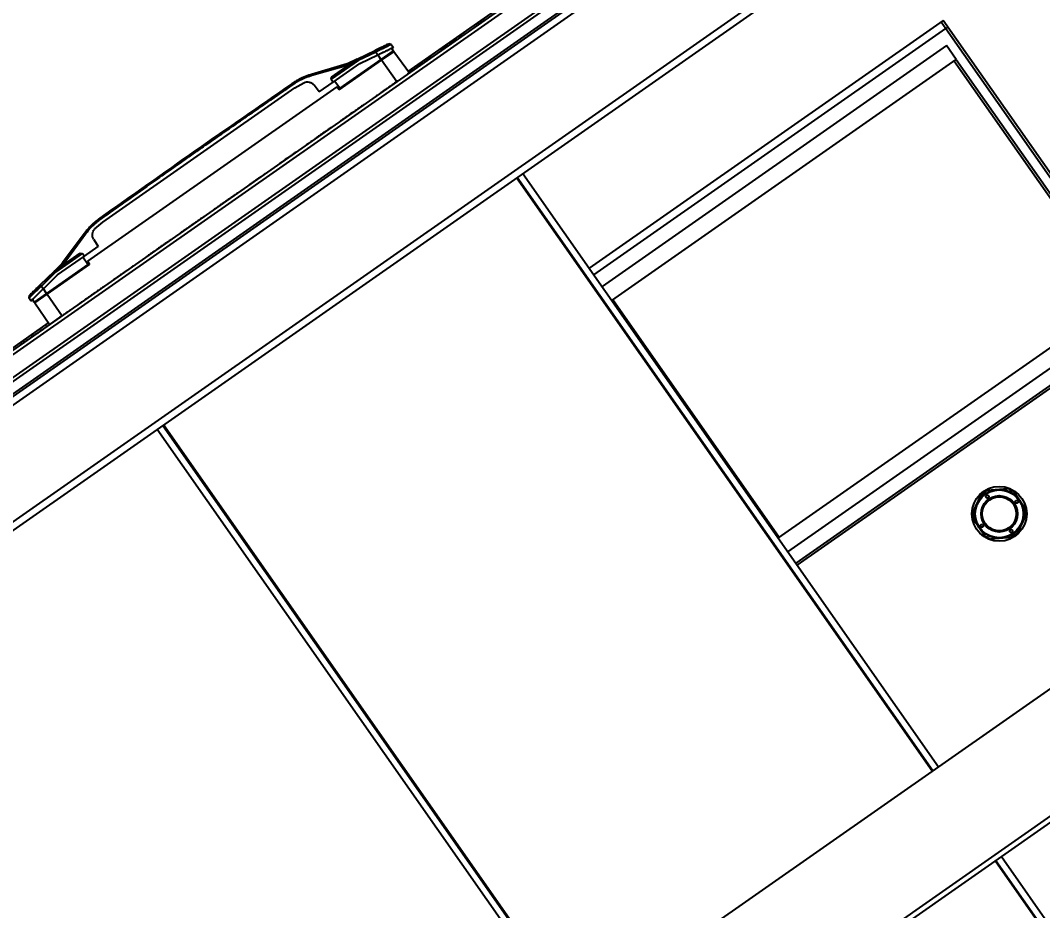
# Model space of a CAD drawing. Header units: millimetres. Extents: x 152904052 to 153933663, y 538271515 to 539240469.
# Drawn here: x 153452296 to 153452902, y 538570053 to 538570581 of the extents above; entities that cross this region are included whole.
import ezdxf
from ezdxf.enums import TextEntityAlignment as Align

# ---------------------------------------------------------------- set-up
doc = ezdxf.new("R2010")
doc.units = ezdxf.units.MM
doc.layers.add('POWR', color=5, linetype='Continuous')
doc.layers.add('TEXT', color=7, linetype='Continuous')
doc.styles.get("Standard").update_dxf_attribs({"font": 'Gulim.ttf'})

msp = doc.modelspace()

# ---------------------------------------------------------------- linework, layer by layer
at = {"layer": 'POWR', "color": 7}
for p, q in [((153451988.82, 538570170.43), (153452884.97, 538570797.92)), ((153451989.33, 538570173.36), (153452882.04, 538570798.44)), ((153452889, 538570787.44), (153451997.29, 538570163.06)), ((153452890.15, 538570785.8), (153451998.43, 538570161.42)), ((153452878.56, 538570768.72), (153451117.39, 538569535.53)), ((153452880.91, 538570765.36), (153451119.74, 538569532.17)), ((153452023.91, 538570171.75), (153452873.78, 538570766.83)), ((153452930.7, 538570730.88), (153451135.11, 538569473.6)), ((153452903.56, 538570706.87), (153452054.42, 538570112.3)), ((153452526.15, 538570550.77), (153452587.91, 538570594.02)), ((153452566.51, 538570577.62), (153452566.56, 538570577.54)), ((153452567.61, 538570578.39), (153452567.67, 538570578.31)), ((153452843.35, 538570580.85), (153452633.53, 538570433.92)), ((153452842.21, 538570580.04), (153452844.96, 538570576.11)), ((153452966.67, 538570404.73), (153452843.35, 538570580.85)), ((153452559.8, 538570572.93), (153452559.86, 538570572.84)), ((153452636.28, 538570429.99), (153452844.96, 538570576.11)), ((153452846.11, 538570576.91), (153452844.96, 538570576.11)), ((153452844.96, 538570576.11), (153452964.72, 538570405.07)), ((153452516.09, 538570566.73), (153452514.77, 538570567.08)), ((153452516.09, 538570566.73), (153452517.38, 538570565)), ((153452552.66, 538570567.92), (153452552.72, 538570567.84)), ((153452845.27, 538570566.08), (153452641.1, 538570423.11)), ((153452851.01, 538570557.88), (153452845.27, 538570566.08)), ((153452496, 538570558.04), (153452506.55, 538570563.12)), ((153452506.98, 538570562.22), (153452496.48, 538570557.23)), ((153452497.53, 538570555.45), (153452508.15, 538570560.56)), ((153452506.55, 538570563.12), (153452506.98, 538570562.22)), ((153452506.98, 538570562.22), (153452508.15, 538570560.56)), ((153452508.15, 538570560.56), (153452510.06, 538570557.82)), ((153452517.33, 538570562.91), (153452510.06, 538570557.82)), ((153452510.41, 538570557.33), (153452517.68, 538570562.42)), ((153452516.27, 538570564.47), (153452517.33, 538570562.91)), ((153452517, 538570561.95), (153452516.67, 538570562.45)), ((153452517.33, 538570562.91), (153452517.67, 538570562.41)), ((153452526.89, 538570549.75), (153452517.68, 538570562.42)), ((153452539.92, 538570559), (153452539.97, 538570558.92)), ((153452545.52, 538570562.92), (153452545.57, 538570562.84)), ((153452490.08, 538570555.25), (153452468.92, 538570548.98)), ((153452490.87, 538570554.45), (153452469.14, 538570548.25)), ((153452496.48, 538570557.23), (153452480.54, 538570546.08)), ((153452480.77, 538570547.38), (153452496, 538570558.04)), ((153452481.67, 538570544.35), (153452497.53, 538570555.45)), ((153452485.26, 538570539.72), (153452510.41, 538570557.33)), ((153452510.06, 538570557.82), (153452485.61, 538570540.7)), ((153452496, 538570558.04), (153452490.13, 538570555.22)), ((153452491, 538570554.54), (153452490.63, 538570555.06)), ((153452496, 538570558.04), (153452496.48, 538570557.23)), ((153452510.06, 538570557.82), (153452510.41, 538570557.33)), ((153452519.39, 538570544.51), (153452510.41, 538570557.33)), ((153452532.86, 538570554.06), (153452532.91, 538570553.98)), ((153452533.91, 538570554.8), (153452533.97, 538570554.72)), ((153452534.97, 538570555.54), (153452535.03, 538570555.45)), ((153452536.2, 538570556.4), (153452536.26, 538570556.32)), ((153452537.8, 538570557.52), (153452537.86, 538570557.44)), ((153452646.83, 538570414.92), (153452851.01, 538570557.88)), ((153452948.35, 538570416.07), (153452849.7, 538570556.97)), ((153452851.01, 538570557.88), (153452949.66, 538570416.99)), ((153452469.14, 538570548.25), (153452468.92, 538570548.98)), ((153452480.54, 538570546.08), (153452480.77, 538570547.38)), ((153452527.74, 538570550.48), (153452527.8, 538570550.39)), ((153452530.58, 538570552.47), (153452530.64, 538570552.38)), ((153452483.85, 538570541.59), (153452336.06, 538570438.11)), ((153452345.18, 538570461.26), (153452458.96, 538570540.94)), ((153452457.64, 538570542.82), (153452457.24, 538570543.4)), ((153452458.96, 538570540.94), (153452464.31, 538570544.02)), ((153452473.48, 538570538.61), (153452470.38, 538570542.58)), ((153452473.48, 538570538.61), (153452481.67, 538570544.35)), ((153452480.54, 538570546.08), (153452481.67, 538570544.35)), ((153452485.61, 538570540.7), (153452482.55, 538570544.96)), ((153452485.26, 538570539.72), (153452483.85, 538570541.59)), ((153452484.56, 538570541.48), (153452484.15, 538570541.19)), ((153452485.37, 538570540.41), (153452484.56, 538570541.48)), ((153452485.96, 538570540.82), (153452485.37, 538570540.41)), ((153452486.26, 538570540.42), (153452485.96, 538570540.82)), ((153452486.62, 538570540.67), (153452486.26, 538570541.16)), ((153452513.94, 538570540.81), (153452514, 538570540.73)), ((153452515.42, 538570541.85), (153452515.47, 538570541.76)), ((153452520.03, 538570545.08), (153452520.09, 538570544.99)), ((153452485.61, 538570540.7), (153452485.31, 538570540.49)), ((153452510.87, 538570538.66), (153452510.93, 538570538.58)), ((153452512.89, 538570540.07), (153452512.94, 538570539.99)), ((153452496.97, 538570528.93), (153452497.02, 538570528.85)), ((153452488.06, 538570522.69), (153452488.12, 538570522.61)), ((153452489.03, 538570523.37), (153452489.09, 538570523.29)), ((153452490.73, 538570524.56), (153452490.78, 538570524.48)), ((153452494.05, 538570526.89), (153452494.11, 538570526.81)), ((153452480.25, 538570517.23), (153452480.31, 538570517.14)), ((153452470.84, 538570510.63), (153452470.9, 538570510.55)), ((153452473.11, 538570512.22), (153452473.17, 538570512.14)), ((153452478.05, 538570515.68), (153452478.1, 538570515.6)), ((153452479.15, 538570516.45), (153452479.21, 538570516.37)), ((153452465.97, 538570507.22), (153452466.03, 538570507.14)), ((153452467.07, 538570508), (153452467.13, 538570507.91)), ((153452468.18, 538570508.77), (153452468.23, 538570508.69)), ((153452454.06, 538570498.88), (153452454.12, 538570498.8)), ((153452454.83, 538570499.42), (153452454.6, 538570499.26)), ((153452455.12, 538570499.62), (153452455.17, 538570499.54)), ((153452456.17, 538570500.36), (153452456.23, 538570500.28)), ((153452436.07, 538570486.29), (153452436.13, 538570486.2)), ((153452436.58, 538570486.65), (153452436.64, 538570486.56)), ((153452437.64, 538570487.39), (153452437.7, 538570487.3)), ((153452438.86, 538570488.24), (153452438.91, 538570488.16)), ((153452440.55, 538570489.43), (153452440.61, 538570489.34)), ((153452836.84, 538570135.71), (153452590.44, 538570487.62)), ((153452590.85, 538570487.91), (153452837.25, 538570136)), ((153452594.12, 538570490.2), (153452840.53, 538570138.29)), ((153452431.65, 538570483.19), (153452431.7, 538570483.11)), ((153452432.61, 538570483.87), (153452432.67, 538570483.79)), ((153452433.96, 538570484.81), (153452434.01, 538570484.72)), ((153452435.01, 538570485.55), (153452435.07, 538570485.46)), ((153452420.35, 538570475.28), (153452420.4, 538570475.2)), ((153452422.04, 538570476.47), (153452422.1, 538570476.38)), ((153452423.01, 538570477.14), (153452423.07, 538570477.06)), ((153452410.93, 538570468.68), (153452410.99, 538570468.6)), ((153452414.1, 538570470.91), (153452414.16, 538570470.82)), ((153452415.8, 538570472.09), (153452415.86, 538570472.01)), ((153452418.07, 538570473.69), (153452418.13, 538570473.6)), ((153452343.85, 538570463.15), (153452343.45, 538570463.72)), ((153452402.16, 538570462.54), (153452402.21, 538570462.46)), ((153452405.33, 538570464.76), (153452405.39, 538570464.68)), ((153452340.47, 538570457.32), (153452345.18, 538570461.26)), ((153452394.22, 538570456.98), (153452394.27, 538570456.9)), ((153452397.13, 538570459.02), (153452397.19, 538570458.94)), ((153452398.19, 538570459.76), (153452398.24, 538570459.68)), ((153452399.24, 538570460.5), (153452399.3, 538570460.42)), ((153452400.46, 538570461.35), (153452400.52, 538570461.27)), ((153452334.21, 538570454.65), (153452321.08, 538570436.92)), ((153452334.82, 538570454.2), (153452321.57, 538570435.9)), ((153452334.82, 538570454.2), (153452334.21, 538570454.65)), ((153452339.75, 538570451.11), (153452342.42, 538570446.84)), ((153452384.29, 538570450.03), (153452384.35, 538570449.95)), ((153452385.44, 538570450.84), (153452385.5, 538570450.76)), ((153452391.04, 538570454.76), (153452391.1, 538570454.68)), ((153452334.22, 538570441.1), (153452342.42, 538570446.84)), ((153452379.07, 538570446.37), (153452378.3, 538570445.84)), ((153452379.36, 538570446.58), (153452379.41, 538570446.49)), ((153452316.43, 538570432.3), (153452331.69, 538570442.99)), ((153452332.99, 538570442.76), (153452317.03, 538570431.58)), ((153452318.35, 538570429.99), (153452334.22, 538570441.1)), ((153452331.69, 538570442.99), (153452332.99, 538570442.76)), ((153452334.22, 538570441.1), (153452332.99, 538570442.76)), ((153452332.99, 538570442.76), (153452332.99, 538570442.76)), ((153452336.31, 538570436.16), (153452333.35, 538570440.49)), ((153452336.06, 538570438.11), (153452337.33, 538570436.14)), ((153452371.16, 538570440.83), (153452371.21, 538570440.75)), ((153452374.42, 538570443.12), (153452374.48, 538570443.04)), ((153452308.05, 538570424.13), (153452316.43, 538570432.3)), ((153452336.31, 538570436.16), (153452311.83, 538570419.02)), ((153452312.17, 538570418.53), (153452337.33, 538570436.14)), ((153452321.09, 538570436.85), (153452316.43, 538570432.3)), ((153452316.43, 538570432.3), (153452317.03, 538570431.58)), ((153452321.07, 538570436.33), (153452321.43, 538570435.81)), ((153452335.98, 538570435.2), (153452335.65, 538570435.7)), ((153452336.33, 538570437.69), (153452335.92, 538570437.4)), ((153452335.92, 538570437.4), (153452336.65, 538570436.28)), ((153452336.65, 538570436.28), (153452336.06, 538570435.86)), ((153452336.06, 538570435.86), (153452336.34, 538570435.45)), ((153452336.6, 538570436.36), (153452336.31, 538570436.16)), ((153452358.41, 538570431.91), (153452358.47, 538570431.83)), ((153452359.47, 538570432.65), (153452359.53, 538570432.57)), ((153452362.3, 538570434.63), (153452362.36, 538570434.55)), ((153452363.27, 538570435.31), (153452363.32, 538570435.23)), ((153452317.03, 538570431.58), (153452308.75, 538570423.42)), ((153452309.91, 538570421.75), (153452318.35, 538570429.99)), ((153452351.27, 538570426.91), (153452351.33, 538570426.83)), ((153452353.39, 538570428.4), (153452353.45, 538570428.31)), ((153452357.36, 538570431.17), (153452357.41, 538570431.09)), ((153452308.75, 538570423.42), (153452308.05, 538570424.13)), ((153452308.75, 538570423.42), (153452309.91, 538570421.75)), ((153452311.83, 538570419.02), (153452309.91, 538570421.75)), ((153452345.67, 538570422.99), (153452345.73, 538570422.91)), ((153452301.52, 538570417.76), (153452301.4, 538570416.4)), ((153452301.4, 538570416.4), (153452301.4, 538570416.4)), ((153452302.58, 538570414.6), (153452301.4, 538570416.4)), ((153452304.56, 538570413.93), (153452303.46, 538570415.46)), ((153452311.83, 538570419.02), (153452304.56, 538570413.93)), ((153452304.91, 538570413.44), (153452304.56, 538570413.93)), ((153452304.9, 538570413.43), (153452312.17, 538570418.53)), ((153452305.22, 538570414.39), (153452305.58, 538570413.91)), ((153452312.17, 538570418.53), (153452311.83, 538570419.02)), ((153452312.17, 538570418.53), (153452321.15, 538570405.7)), ((153452334.56, 538570415.21), (153452334.61, 538570415.13)), ((153452336.25, 538570416.39), (153452336.31, 538570416.31)), ((153452337.47, 538570417.25), (153452337.53, 538570417.16)), ((153452338.53, 538570417.99), (153452338.58, 538570417.9)), ((153452647.53, 538570415.41), (153452746.19, 538570274.51)), ((153452949.66, 538570416.99), (153452745.49, 538570274.03)), ((153452304.9, 538570413.43), (153452313.66, 538570400.45)), ((153452323.58, 538570407.52), (153452323.63, 538570407.44)), ((153452324.68, 538570408.29), (153452324.74, 538570408.21)), ((153452325.78, 538570409.06), (153452325.84, 538570408.98)), ((153452331.38, 538570412.98), (153452331.44, 538570412.9)), ((153452751.23, 538570265.83), (153452955.4, 538570408.8)), ((153452080.68, 538570238.85), (153452312.95, 538570401.49)), ((153452316.37, 538570402.47), (153452316.42, 538570402.39)), ((153452318.64, 538570404.06), (153452318.7, 538570403.98)), ((153452320.91, 538570405.65), (153452320.97, 538570405.57)), ((153452322.61, 538570406.84), (153452322.67, 538570406.76)), ((153452964.72, 538570405.07), (153452756.04, 538570258.95)), ((153452756.85, 538570257.81), (153452966.67, 538570404.73)), ((153452308.06, 538570396.65), (153452308.11, 538570396.57)), ((153452308.2, 538570396.75), (153452309.81, 538570397.88)), ((153452309.81, 538570397.88), (153452309.87, 538570397.8)), ((153452312.6, 538570399.83), (153452312.66, 538570399.75)), ((153452313.7, 538570400.61), (153452313.76, 538570400.52)), ((153452314.67, 538570401.28), (153452314.73, 538570401.2)), ((153452297.7, 538570389.4), (153452297.75, 538570389.31)), ((153452298.1, 538570389.68), (153452298.47, 538570389.94)), ((153452298.75, 538570390.14), (153452298.81, 538570390.05)), ((153452299.81, 538570390.88), (153452299.87, 538570390.79)), ((153452305.9, 538570395.14), (153452305.95, 538570395.06)), ((153452296.48, 538570388.54), (153452296.54, 538570388.46)), ((153453149.15, 538570354.39), (153452304.6, 538569763.03)), ((153452627.55, 538569989.16), (153452381.14, 538570341.07)), ((153452377.46, 538570338.49), (153452623.87, 538569986.58)), ((153452380.73, 538570340.78), (153452627.14, 538569988.88)), ((153453184.65, 538570303.68), (153452340.11, 538569712.32)), ((153453186.43, 538570301.14), (153452341.88, 538569709.79)), ((153452860.9, 538570289.1), (153452866.03, 538570299.91)), ((153452869.44, 538570302.26), (153452881.36, 538570303.22)), ((153452885.1, 538570301.44), (153452891.9, 538570291.6)), ((153452892.23, 538570287.47), (153452887.1, 538570276.67)), ((153452868.02, 538570275.13), (153452861.23, 538570284.97)), ((153452883.69, 538570274.31), (153452871.77, 538570273.35)), ((153453060.77, 538569815.91), (153452874.13, 538570082.47)), ((153452874.54, 538570082.75), (153453061.18, 538569816.2)), ((153452877.81, 538570085.05), (153453064.46, 538569818.5))]:
    msp.add_line(p, q, dxfattribs=at)
for radius in [16.25, 14.5, 14.21, 10.79, 10.09]:
    msp.add_circle((153452876.56, 538570288.29), radius, dxfattribs=at)
for start, end in [(117.0092, 132.18946), (57.0092, 72.18946), (177.00919, 192.18945), (357.00919, 12.18945), (237.0092, 252.18946), (297.0092, 312.18946)]:
    msp.add_arc((153452876.56, 538570288.29), 15.68, start, end, dxfattribs=at)
for points, knots in [([(153452567.32, 538570578.19), (153452567.16, 538570578.08), (153452566.57, 538570577.67), (153452566.53, 538570577.64), (153452566.51, 538570577.62)], [0, 0, 0, 0, 0.276313, 1, 1, 1, 1]), ([(153452568.29, 538570578.87), (153452568.15, 538570578.77), (153452567.67, 538570578.43), (153452567.63, 538570578.41), (153452567.61, 538570578.39)], [0, 0, 0, 0, 0.283268, 1, 1, 1, 1]), ([(153452569.99, 538570580.06), (153452569.81, 538570579.94), (153452569.29, 538570579.57), (153452568.7, 538570579.16), (153452568.62, 538570579.1), (153452568.58, 538570579.07)], [0, 0, 0, 0, 0.18313, 0.564678, 1, 1, 1, 1]), ([(153452571.2, 538570580.91), (153452571.06, 538570580.81), (153452570.71, 538570580.56), (153452570.34, 538570580.31), (153452570.3, 538570580.27), (153452570.27, 538570580.26)], [0, 0, 0, 0, 0.243406, 0.596918, 1, 1, 1, 1]), ([(153452559.8, 538570572.93), (153452559.74, 538570572.88), (153452559.6, 538570572.79), (153452558.65, 538570572.12), (153452557.26, 538570571.14), (153452555.92, 538570570.21), (153452555.22, 538570569.72)], [0, 0, 0, 0, 0.23574, 0.478454, 0.724852, 1, 1, 1, 1]), ([(153452514.77, 538570567.08), (153452514.74, 538570567.06), (153452514.68, 538570567.03), (153452514.19, 538570566.8), (153452513.43, 538570566.43), (153452512.4, 538570565.94), (153452511.14, 538570565.33), (153452509.24, 538570564.42), (153452507.63, 538570563.64), (153452506.55, 538570563.12)], [0, 0, 0, 0, 0.124387, 0.248796, 0.373486, 0.498473, 0.623785, 0.749391, 1, 1, 1, 1]), ([(153452516.09, 538570566.73), (153452516.05, 538570566.72), (153452515.98, 538570566.68), (153452515.44, 538570566.41), (153452514.59, 538570565.99), (153452513.59, 538570565.49), (153452512.55, 538570564.98), (153452511.56, 538570564.49), (153452510.66, 538570564.04), (153452509.91, 538570563.67), (153452509.34, 538570563.39), (153452508.72, 538570563.08), (153452507.92, 538570562.69), (153452507.34, 538570562.4), (153452506.98, 538570562.22)], [0, 0, 0, 0, 0.124215, 0.250065, 0.372352, 0.500532, 0.578282, 0.661766, 0.750982, 0.789418, 0.830993, 0.875703, 0.925073, 1, 1, 1, 1]), ([(153452550.1, 538570566.13), (153452549.62, 538570565.79), (153452548.54, 538570565.04), (153452547.18, 538570564.09), (153452546.2, 538570563.4), (153452545.62, 538570562.99), (153452545.55, 538570562.95), (153452545.52, 538570562.92)], [0, 0, 0, 0, 0.182191, 0.407324, 0.588082, 0.782618, 1, 1, 1, 1]), ([(153452552.66, 538570567.92), (153452552.44, 538570567.77), (153452552.02, 538570567.47), (153452551.39, 538570567.04), (153452550.92, 538570566.7), (153452550.6, 538570566.48), (153452550.42, 538570566.35), (153452550.4, 538570566.34), (153452550.39, 538570566.33)], [0, 0, 0, 0, 0.204322, 0.384201, 0.553768, 0.690021, 0.836548, 1, 1, 1, 1]), ([(153452554.93, 538570569.52), (153452554.88, 538570569.48), (153452554.79, 538570569.41), (153452554.2, 538570569), (153452553.48, 538570568.5), (153452552.93, 538570568.11), (153452552.66, 538570567.92)], [0, 0, 0, 0, 0.275628, 0.561084, 0.784224, 1, 1, 1, 1]), ([(153452508.15, 538570560.56), (153452508.51, 538570560.74), (153452509.19, 538570561.06), (153452510.13, 538570561.51), (153452510.89, 538570561.88), (153452511.96, 538570562.4), (153452513.02, 538570562.91), (153452514.03, 538570563.39), (153452514.94, 538570563.83), (153452515.92, 538570564.3), (153452516.77, 538570564.71), (153452517.28, 538570564.96), (153452517.35, 538570564.99), (153452517.38, 538570565)], [0, 0, 0, 0, 0.076322, 0.142036, 0.197122, 0.241563, 0.378982, 0.442435, 0.502317, 0.63492, 0.761593, 0.881467, 1, 1, 1, 1]), ([(153452539.92, 538570559), (153452539.84, 538570558.95), (153452539.7, 538570558.85), (153452538.98, 538570558.35), (153452538.3, 538570557.87), (153452538.09, 538570557.72)], [0, 0, 0, 0, 0.3984732, 0.8109002, 1, 1, 1, 1]), ([(153452490.08, 538570555.25), (153452490.11, 538570555.26), (153452490.16, 538570555.27), (153452490.25, 538570555.28), (153452490.33, 538570555.27), (153452490.44, 538570555.23), (153452490.55, 538570555.17), (153452490.6, 538570555.1), (153452490.63, 538570555.06)], [0, 0, 0, 0, 0.111441, 0.231266, 0.360705, 0.500336, 0.748921, 1, 1, 1, 1]), ([(153452532.86, 538570554.06), (153452532.63, 538570553.9), (153452532.22, 538570553.61), (153452531.59, 538570553.17), (153452531.11, 538570552.84), (153452530.8, 538570552.62), (153452530.61, 538570552.49), (153452530.59, 538570552.47), (153452530.58, 538570552.47)], [0, 0, 0, 0, 0.2061414, 0.3862322, 0.5548776, 0.6902424, 0.8362763, 1, 1, 1, 1]), ([(153452533.91, 538570554.8), (153452533.82, 538570554.73), (153452533.64, 538570554.61), (153452533.38, 538570554.43), (153452533.15, 538570554.26), (153452532.97, 538570554.14), (153452532.88, 538570554.07), (153452532.87, 538570554.07), (153452532.87, 538570554.07)], [0, 0, 0, 0, 0.204415, 0.384849, 0.552471, 0.740975, 0.946856, 1, 1, 1, 1]), ([(153452534.97, 538570555.54), (153452534.95, 538570555.52), (153452534.9, 538570555.49), (153452534.63, 538570555.3), (153452534.3, 538570555.07), (153452534.04, 538570554.89), (153452533.91, 538570554.8)], [0, 0, 0, 0, 0.274501, 0.5603623, 0.7840932, 1, 1, 1, 1]), ([(153452536.2, 538570556.4), (153452536.15, 538570556.36), (153452536.07, 538570556.31), (153452535.59, 538570555.97), (153452535.42, 538570555.85)], [0, 0, 0, 0, 0.647597, 1, 1, 1, 1]), ([(153452537.8, 538570557.52), (153452537.72, 538570557.46), (153452537.58, 538570557.36), (153452536.8, 538570556.82), (153452536.49, 538570556.6)], [0, 0, 0, 0, 0.607666, 1, 1, 1, 1]), ([(153452468.92, 538570548.98), (153452466.86, 538570548.29), (153452462.75, 538570546.89), (153452459.08, 538570544.56), (153452457.24, 538570543.4)], [0, 0, 0, 0, 0.500247, 1, 1, 1, 1]), ([(153452469.14, 538570548.25), (153452467.11, 538570547.58), (153452463.06, 538570546.25), (153452459.45, 538570543.96), (153452457.64, 538570542.82)], [0, 0, 0, 0, 0.499906, 1, 1, 1, 1]), ([(153452527.46, 538570550.28), (153452527.4, 538570550.23), (153452526.92, 538570549.9), (153452526.33, 538570549.49), (153452525.72, 538570549.06), (153452525.66, 538570549.02), (153452525.63, 538570549)], [0, 0, 0, 0, 0.042441, 0.333294, 0.647319, 1, 1, 1, 1]), ([(153452529.26, 538570551.54), (153452529.14, 538570551.46), (153452528.72, 538570551.16), (153452528.23, 538570550.82), (153452527.81, 538570550.52), (153452527.77, 538570550.49), (153452527.74, 538570550.48)], [0, 0, 0, 0, 0.113531, 0.382969, 0.67374, 1, 1, 1, 1]), ([(153452530.3, 538570552.26), (153452530.16, 538570552.17), (153452529.8, 538570551.92), (153452529.55, 538570551.74), (153452529.55, 538570551.74), (153452529.55, 538570551.74)], [0, 0, 0, 0, 0.275899, 0.729245, 1, 1, 1, 1]), ([(153452457.24, 538570543.4), (153452438.2, 538570530.23), (153452400.12, 538570503.88), (153452362.34, 538570477.11), (153452343.45, 538570463.72)], [0, 0, 0, 0, 0.500001, 1, 1, 1, 1]), ([(153452457.64, 538570542.82), (153452456.8, 538570542.24), (153452454.95, 538570540.95), (153452451.92, 538570538.86), (153452448.4, 538570536.41), (153452444.44, 538570533.68), (153452440.38, 538570530.86), (153452436.9, 538570528.45), (153452434.19, 538570526.57), (153452432.16, 538570525.17), (153452430.29, 538570523.88), (153452428.24, 538570522.45), (153452425.93, 538570520.86), (153452423.41, 538570519.1), (153452419.3, 538570516.25), (153452413.8, 538570512.43), (153452407.07, 538570507.74), (153452400.75, 538570503.32), (153452395.21, 538570499.44), (153452390.17, 538570495.89), (153452385.53, 538570492.62), (153452380.63, 538570489.17), (153452375.76, 538570485.72), (153452371.2, 538570482.5), (153452367.07, 538570479.58), (153452362.95, 538570476.66), (153452358.62, 538570473.6), (153452354.25, 538570470.5), (153452350.25, 538570467.67), (153452346.85, 538570465.27), (153452344.79, 538570463.8), (153452343.85, 538570463.15)], [0, 0, 0, 0, 0.022162, 0.048671, 0.079525, 0.114725, 0.152566, 0.186199, 0.206135, 0.223888, 0.239456, 0.255204, 0.277863, 0.299996, 0.321605, 0.385751, 0.444772, 0.498668, 0.5523, 0.590899, 0.631777, 0.674934, 0.720368, 0.760605, 0.795522, 0.829609, 0.869551, 0.910124, 0.945364, 0.975323, 1, 1, 1, 1]), ([(153452464.31, 538570544.02), (153452464.82, 538570544.21), (153452465.89, 538570544.59), (153452467.62, 538570544.45), (153452469.23, 538570543.8), (153452470.01, 538570542.98), (153452470.38, 538570542.58)], [0, 0, 0, 0, 0.242726, 0.499953, 0.757165, 1, 1, 1, 1]), ([(153452513.94, 538570540.81), (153452513.92, 538570540.8), (153452513.87, 538570540.77), (153452513.6, 538570540.57), (153452513.27, 538570540.34), (153452513.01, 538570540.16), (153452512.89, 538570540.07)], [0, 0, 0, 0, 0.2733926, 0.559555, 0.7838502, 1, 1, 1, 1]), ([(153452515.42, 538570541.85), (153452515.37, 538570541.81), (153452515.26, 538570541.74), (153452514.77, 538570541.4), (153452514.35, 538570541.1), (153452514.23, 538570541.01)], [0, 0, 0, 0, 0.400319, 0.819301, 1, 1, 1, 1]), ([(153452519.13, 538570544.44), (153452519.14, 538570544.45), (153452519.2, 538570544.5), (153452518.67, 538570544.12), (153452517.6, 538570543.37), (153452516.31, 538570542.47), (153452515.7, 538570542.05)], [0, 0, 0, 0, 0.0654663, 0.3237904, 0.6807034, 1, 1, 1, 1]), ([(153452520.03, 538570545.08), (153452519.99, 538570545.05), (153452519.94, 538570545.01), (153452519.54, 538570544.73), (153452519.44, 538570544.66)], [0, 0, 0, 0, 0.7591143, 1, 1, 1, 1]), ([(153452510.58, 538570538.46), (153452510.31, 538570538.27), (153452509.54, 538570537.73), (153452508.51, 538570537.01), (153452507.68, 538570536.43), (153452507.19, 538570536.08), (153452507.13, 538570536.05), (153452507.1, 538570536.03)], [0, 0, 0, 0, 0.13081, 0.369237, 0.560314, 0.767051, 1, 1, 1, 1]), ([(153452511.54, 538570539.13), (153452511.49, 538570539.1), (153452511.31, 538570538.97), (153452511.09, 538570538.82), (153452510.9, 538570538.68), (153452510.88, 538570538.67), (153452510.87, 538570538.66)], [0, 0, 0, 0, 0.103911, 0.37553, 0.669295, 1, 1, 1, 1]), ([(153452512.89, 538570540.07), (153452512.78, 538570540), (153452512.59, 538570539.87), (153452512.3, 538570539.66), (153452512.08, 538570539.51), (153452511.93, 538570539.4), (153452511.84, 538570539.34), (153452511.83, 538570539.34), (153452511.83, 538570539.33)], [0, 0, 0, 0, 0.20764, 0.387931, 0.555848, 0.690492, 0.836105, 1, 1, 1, 1]), ([(153452496.97, 538570528.93), (153452496.89, 538570528.87), (153452496.73, 538570528.76), (153452495.94, 538570528.21), (153452495.55, 538570527.93)], [0, 0, 0, 0, 0.4905482, 1, 1, 1, 1]), ([(153452497.93, 538570529.61), (153452497.88, 538570529.57), (153452497.82, 538570529.53), (153452497.32, 538570529.18), (153452497.25, 538570529.13)], [0, 0, 0, 0, 0.862248, 1, 1, 1, 1]), ([(153452500.14, 538570531.15), (153452500.07, 538570531.1), (153452499.93, 538570531), (153452499.18, 538570530.48), (153452498.47, 538570529.98), (153452498.22, 538570529.81)], [0, 0, 0, 0, 0.385261, 0.786836, 1, 1, 1, 1]), ([(153452488.74, 538570523.17), (153452488.69, 538570523.13), (153452488.41, 538570522.94), (153452488.14, 538570522.75), (153452488.09, 538570522.71), (153452488.06, 538570522.69)], [0, 0, 0, 0, 0.097443, 0.521232, 1, 1, 1, 1]), ([(153452490.44, 538570524.36), (153452490.27, 538570524.24), (153452489.86, 538570523.95), (153452489.41, 538570523.64), (153452489.08, 538570523.41), (153452489.05, 538570523.38), (153452489.03, 538570523.37)], [0, 0, 0, 0, 0.18106, 0.428647, 0.696949, 1, 1, 1, 1]), ([(153452493, 538570526.15), (153452492.78, 538570525.99), (153452492.36, 538570525.7), (153452491.73, 538570525.26), (153452491.26, 538570524.93), (153452490.94, 538570524.71), (153452490.76, 538570524.58), (153452490.74, 538570524.56), (153452490.73, 538570524.56)], [0, 0, 0, 0, 0.208824, 0.38931, 0.556666, 0.690725, 0.835982, 1, 1, 1, 1]), ([(153452494.05, 538570526.89), (153452494.01, 538570526.86), (153452493.93, 538570526.8), (153452493.52, 538570526.52), (153452493.12, 538570526.23), (153452492.8, 538570526.01), (153452492.5, 538570525.8), (153452492.24, 538570525.62), (153452492.05, 538570525.49), (153452491.96, 538570525.42), (153452491.96, 538570525.42), (153452491.96, 538570525.42)], [0, 0, 0, 0, 0.214562, 0.43824, 0.547042, 0.648557, 0.735723, 0.814336, 0.892342, 0.977972, 1, 1, 1, 1]), ([(153452495.25, 538570527.73), (153452495.26, 538570527.73), (153452495.28, 538570527.74), (153452495.02, 538570527.57), (153452494.38, 538570527.12), (153452493.46, 538570526.47), (153452493, 538570526.15)], [0, 0, 0, 0, 0.0260885, 0.2170194, 0.6137786, 1, 1, 1, 1]), ([(153452480.25, 538570517.23), (153452480.2, 538570517.19), (153452480.13, 538570517.14), (153452479.62, 538570516.78), (153452479.44, 538570516.65)], [0, 0, 0, 0, 0.631228, 1, 1, 1, 1]), ([(153452487.78, 538570522.49), (153452487.68, 538570522.43), (153452487.18, 538570522.07), (153452486.56, 538570521.64), (153452485.95, 538570521.21), (153452485.89, 538570521.17), (153452485.86, 538570521.15)], [0, 0, 0, 0, 0.063351, 0.3464, 0.65322, 1, 1, 1, 1]), ([(153452473.11, 538570512.22), (153452472.89, 538570512.07), (153452472.48, 538570511.78), (153452471.85, 538570511.34), (153452471.37, 538570511), (153452471.06, 538570510.78), (153452470.87, 538570510.65), (153452470.85, 538570510.64), (153452470.84, 538570510.63)], [0, 0, 0, 0, 0.209514, 0.39012, 0.557163, 0.690891, 0.835937, 1, 1, 1, 1]), ([(153452474.17, 538570512.96), (153452474.13, 538570512.94), (153452474.04, 538570512.88), (153452473.64, 538570512.59), (153452473.23, 538570512.31), (153452472.92, 538570512.09), (153452472.62, 538570511.88), (153452472.36, 538570511.7), (153452472.18, 538570511.57), (153452472.07, 538570511.5), (153452472.06, 538570511.49), (153452472.06, 538570511.48)], [0, 0, 0, 0, 0.205976, 0.421527, 0.526331, 0.623885, 0.707292, 0.78213, 0.84786, 0.918755, 1, 1, 1, 1]), ([(153452475.38, 538570513.82), (153452475.34, 538570513.78), (153452475.24, 538570513.71), (153452474.65, 538570513.3), (153452473.94, 538570512.8), (153452473.38, 538570512.41), (153452473.11, 538570512.22)], [0, 0, 0, 0, 0.272178, 0.558653, 0.783563, 1, 1, 1, 1]), ([(153452478.05, 538570515.68), (153452477.94, 538570515.6), (153452477.71, 538570515.44), (153452476.71, 538570514.74), (153452475.87, 538570514.16), (153452475.67, 538570514.02)], [0, 0, 0, 0, 0.4180535, 0.858133, 1, 1, 1, 1]), ([(153452479.15, 538570516.45), (153452479.1, 538570516.42), (153452479.02, 538570516.36), (153452478.54, 538570516.03), (153452478.33, 538570515.88)], [0, 0, 0, 0, 0.568455, 1, 1, 1, 1]), ([(153452466.79, 538570507.79), (153452466.77, 538570507.78), (153452466.43, 538570507.54), (153452466.09, 538570507.31), (153452466.01, 538570507.25), (153452465.97, 538570507.22)], [0, 0, 0, 0, 0.02522, 0.48236, 1, 1, 1, 1]), ([(153452467.89, 538570508.57), (153452467.83, 538570508.53), (153452467.49, 538570508.29), (153452467.17, 538570508.07), (153452467.11, 538570508.02), (153452467.07, 538570508)], [0, 0, 0, 0, 0.08994, 0.51681, 1, 1, 1, 1]), ([(153452470.55, 538570510.43), (153452470.49, 538570510.39), (153452470.03, 538570510.06), (153452469.33, 538570509.58), (153452468.65, 538570509.1), (153452468.24, 538570508.82), (153452468.2, 538570508.78), (153452468.18, 538570508.77)], [0, 0, 0, 0, 0.041773, 0.30421, 0.514257, 0.742131, 1, 1, 1, 1]), ([(153452454.6, 538570499.26), (153452454.38, 538570499.11), (153452453.97, 538570498.82), (153452453.34, 538570498.38), (153452452.86, 538570498.04), (153452452.55, 538570497.82), (153452452.36, 538570497.69), (153452452.34, 538570497.68), (153452452.33, 538570497.67)], [0, 0, 0, 0, 0.209919, 0.390606, 0.557481, 0.69102, 0.835936, 1, 1, 1, 1]), ([(153452455.12, 538570499.62), (153452455.01, 538570499.55), (153452454.82, 538570499.42), (153452454.53, 538570499.21), (153452454.31, 538570499.06), (153452454.16, 538570498.96), (153452454.08, 538570498.89), (153452454.07, 538570498.89), (153452454.06, 538570498.88)], [0, 0, 0, 0, 0.209802, 0.390463, 0.557393, 0.690995, 0.835949, 1, 1, 1, 1]), ([(153452456.17, 538570500.36), (153452456.15, 538570500.35), (153452456.1, 538570500.32), (153452455.83, 538570500.12), (153452455.5, 538570499.89), (153452455.24, 538570499.71), (153452455.12, 538570499.62)], [0, 0, 0, 0, 0.271948, 0.558479, 0.783507, 1, 1, 1, 1]), ([(153452456.88, 538570500.86), (153452456.84, 538570500.83), (153452456.8, 538570500.8), (153452456.53, 538570500.61), (153452456.46, 538570500.56)], [0, 0, 0, 0, 0.746301, 1, 1, 1, 1]), ([(153452459.54, 538570502.72), (153452459.43, 538570502.64), (153452459.2, 538570502.48), (153452458.2, 538570501.78), (153452457.37, 538570501.2), (153452457.16, 538570501.06)], [0, 0, 0, 0, 0.417755, 0.858025, 1, 1, 1, 1]), ([(153452452.04, 538570497.47), (153452451.98, 538570497.43), (153452451.52, 538570497.1), (153452450.82, 538570496.62), (153452450.14, 538570496.14), (153452449.73, 538570495.86), (153452449.69, 538570495.82), (153452449.67, 538570495.81)], [0, 0, 0, 0, 0.041806, 0.304204, 0.514162, 0.742011, 1, 1, 1, 1]), ([(153452436.07, 538570486.29), (153452436.05, 538570486.27), (153452436, 538570486.24), (153452435.72, 538570486.05), (153452435.4, 538570485.81), (153452435.14, 538570485.63), (153452435.01, 538570485.55)], [0, 0, 0, 0, 0.271839, 0.558408, 0.7835, 1, 1, 1, 1]), ([(153452436.58, 538570486.65), (153452436.48, 538570486.57), (153452436.29, 538570486.44), (153452436, 538570486.24), (153452435.77, 538570486.08), (153452435.63, 538570485.98), (153452435.54, 538570485.92), (153452435.53, 538570485.91), (153452435.53, 538570485.91)], [0, 0, 0, 0, 0.209996, 0.390717, 0.557582, 0.691089, 0.835966, 1, 1, 1, 1]), ([(153452437.12, 538570487.03), (153452437.1, 538570487.01), (153452437.05, 538570486.98), (153452436.78, 538570486.78), (153452436.45, 538570486.55), (153452436.19, 538570486.37), (153452436.07, 538570486.29)], [0, 0, 0, 0, 0.2716415, 0.5582104, 0.783372, 1, 1, 1, 1]), ([(153452437.64, 538570487.39), (153452437.62, 538570487.37), (153452437.57, 538570487.34), (153452437.3, 538570487.15), (153452436.97, 538570486.92), (153452436.71, 538570486.73), (153452436.58, 538570486.65)], [0, 0, 0, 0, 0.271794, 0.55833, 0.783422, 1, 1, 1, 1]), ([(153452438.86, 538570488.24), (153452438.8, 538570488.2), (153452438.7, 538570488.13), (153452438.29, 538570487.84), (153452437.96, 538570487.61), (153452437.93, 538570487.59)], [0, 0, 0, 0, 0.456511, 0.937858, 1, 1, 1, 1]), ([(153452440.55, 538570489.43), (153452440.47, 538570489.37), (153452440.31, 538570489.26), (153452439.54, 538570488.71), (153452439.14, 538570488.44)], [0, 0, 0, 0, 0.49237, 1, 1, 1, 1]), ([(153452441.47, 538570490.07), (153452441.48, 538570490.08), (153452441.53, 538570490.11), (153452441.31, 538570489.95), (153452440.94, 538570489.7), (153452440.84, 538570489.63)], [0, 0, 0, 0, 0.145882, 0.762957, 1, 1, 1, 1]), ([(153452432.33, 538570483.67), (153452432.27, 538570483.63), (153452431.99, 538570483.43), (153452431.73, 538570483.25), (153452431.67, 538570483.21), (153452431.65, 538570483.19)], [0, 0, 0, 0, 0.0972127, 0.5205658, 1, 1, 1, 1]), ([(153452433.67, 538570484.61), (153452433.62, 538570484.57), (153452433.34, 538570484.38), (153452433, 538570484.14), (153452432.66, 538570483.9), (153452432.63, 538570483.88), (153452432.61, 538570483.87)], [0, 0, 0, 0, 0.058498, 0.342571, 0.650874, 1, 1, 1, 1]), ([(153452435.01, 538570485.55), (153452434.91, 538570485.47), (153452434.72, 538570485.34), (153452434.42, 538570485.14), (153452434.2, 538570484.98), (153452434.06, 538570484.88), (153452433.97, 538570484.82), (153452433.96, 538570484.81), (153452433.96, 538570484.81)], [0, 0, 0, 0, 0.2099427, 0.3906587, 0.5575562, 0.6910955, 0.8359867, 1, 1, 1, 1]), ([(153452434.72, 538570485.35), (153452434.66, 538570485.3), (153452434.49, 538570485.18), (153452434.34, 538570485.08), (153452434.32, 538570485.06), (153452434.31, 538570485.05)], [0, 0, 0, 0, 0.208995, 0.579952, 1, 1, 1, 1]), ([(153452420.35, 538570475.28), (153452420.3, 538570475.24), (153452420.2, 538570475.17), (153452419.61, 538570474.76), (153452418.9, 538570474.26), (153452418.35, 538570473.88), (153452418.07, 538570473.69)], [0, 0, 0, 0, 0.272029, 0.558519, 0.783492, 1, 1, 1, 1]), ([(153452422.04, 538570476.47), (153452421.96, 538570476.41), (153452421.8, 538570476.3), (153452421.03, 538570475.75), (153452420.63, 538570475.48)], [0, 0, 0, 0, 0.492689, 1, 1, 1, 1]), ([(153452423.01, 538570477.14), (153452422.96, 538570477.1), (153452422.89, 538570477.06), (153452422.4, 538570476.71), (153452422.33, 538570476.67)], [0, 0, 0, 0, 0.861918, 1, 1, 1, 1]), ([(153452425.15, 538570478.64), (153452425.16, 538570478.65), (153452425.24, 538570478.7), (153452424.67, 538570478.3), (153452424, 538570477.84), (153452423.39, 538570477.41), (153452423.3, 538570477.34)], [0, 0, 0, 0, 0.1049932, 0.5044228, 0.9197531, 1, 1, 1, 1]), ([(153452412.85, 538570470.03), (153452412.76, 538570469.96), (153452412.25, 538570469.61), (153452411.63, 538570469.17), (153452411.02, 538570468.75), (153452410.96, 538570468.71), (153452410.93, 538570468.68)], [0, 0, 0, 0, 0.063353, 0.346327, 0.653134, 1, 1, 1, 1]), ([(153452413.82, 538570470.71), (153452413.77, 538570470.67), (153452413.48, 538570470.47), (153452413.22, 538570470.29), (153452413.17, 538570470.25), (153452413.14, 538570470.23)], [0, 0, 0, 0, 0.097374, 0.521011, 1, 1, 1, 1]), ([(153452415.51, 538570471.89), (153452415.34, 538570471.77), (153452414.93, 538570471.49), (153452414.49, 538570471.17), (153452414.16, 538570470.94), (153452414.12, 538570470.92), (153452414.1, 538570470.91)], [0, 0, 0, 0, 0.1810154, 0.4284383, 0.6966954, 1, 1, 1, 1]), ([(153452418.07, 538570473.69), (153452417.85, 538570473.53), (153452417.44, 538570473.24), (153452416.81, 538570472.8), (153452416.33, 538570472.47), (153452416.02, 538570472.25), (153452415.83, 538570472.12), (153452415.81, 538570472.1), (153452415.8, 538570472.09)], [0, 0, 0, 0, 0.209598, 0.390269, 0.557355, 0.691078, 0.836066, 1, 1, 1, 1]), ([(153452343.45, 538570463.72), (153452341.73, 538570462.39), (153452338.28, 538570459.74), (153452335.56, 538570456.35), (153452334.21, 538570454.65)], [0, 0, 0, 0, 0.500331, 1, 1, 1, 1]), ([(153452343.85, 538570463.15), (153452342.17, 538570461.84), (153452338.79, 538570459.23), (153452336.14, 538570455.88), (153452334.82, 538570454.2)], [0, 0, 0, 0, 0.499894, 1, 1, 1, 1]), ([(153452402.16, 538570462.54), (153452402.08, 538570462.48), (153452401.91, 538570462.37), (153452401.14, 538570461.83), (153452400.75, 538570461.55)], [0, 0, 0, 0, 0.493069, 1, 1, 1, 1]), ([(153452405.33, 538570464.76), (153452405.26, 538570464.72), (153452405.13, 538570464.62), (153452404.15, 538570463.94), (153452403.26, 538570463.31), (153452402.55, 538570462.81), (153452402.44, 538570462.74)], [0, 0, 0, 0, 0.303406, 0.620164, 0.94416, 1, 1, 1, 1]), ([(153452339.75, 538570451.11), (153452339.5, 538570451.6), (153452339, 538570452.62), (153452338.93, 538570454.35), (153452339.4, 538570456.03), (153452340.12, 538570456.9), (153452340.47, 538570457.32)], [0, 0, 0, 0, 0.242816, 0.500096, 0.757276, 1, 1, 1, 1]), ([(153452393.93, 538570456.78), (153452393.49, 538570456.48), (153452392.63, 538570455.87), (153452391.73, 538570455.24), (153452391.14, 538570454.83), (153452391.08, 538570454.78), (153452391.04, 538570454.76)], [0, 0, 0, 0, 0.2359323, 0.4671938, 0.7175781, 1, 1, 1, 1]), ([(153452395.63, 538570457.97), (153452395.45, 538570457.85), (153452395.05, 538570457.56), (153452394.6, 538570457.25), (153452394.27, 538570457.02), (153452394.24, 538570456.99), (153452394.22, 538570456.98)], [0, 0, 0, 0, 0.18119, 0.428972, 0.69727, 1, 1, 1, 1]), ([(153452396.84, 538570458.82), (153452396.7, 538570458.72), (153452396.42, 538570458.52), (153452396.13, 538570458.32), (153452395.94, 538570458.19), (153452395.92, 538570458.18), (153452395.91, 538570458.17)], [0, 0, 0, 0, 0.2410272, 0.4706926, 0.7193769, 1, 1, 1, 1]), ([(153452398.19, 538570459.76), (153452398.08, 538570459.69), (153452397.89, 538570459.55), (153452397.6, 538570459.35), (153452397.38, 538570459.19), (153452397.23, 538570459.09), (153452397.14, 538570459.03), (153452397.14, 538570459.02), (153452397.13, 538570459.02)], [0, 0, 0, 0, 0.208924, 0.389522, 0.556961, 0.691018, 0.836181, 1, 1, 1, 1]), ([(153452399.24, 538570460.5), (153452399.22, 538570460.48), (153452399.17, 538570460.45), (153452398.9, 538570460.26), (153452398.57, 538570460.03), (153452398.31, 538570459.85), (153452398.19, 538570459.76)], [0, 0, 0, 0, 0.27242, 0.558775, 0.783543, 1, 1, 1, 1]), ([(153452400.46, 538570461.35), (153452400.41, 538570461.32), (153452400.3, 538570461.24), (153452399.89, 538570460.95), (153452399.57, 538570460.73), (153452399.53, 538570460.7)], [0, 0, 0, 0, 0.457282, 0.938061, 1, 1, 1, 1]), ([(153452384.29, 538570450.03), (153452384.19, 538570449.96), (153452383.97, 538570449.81), (153452382.69, 538570448.91), (153452381.15, 538570447.83), (153452379.95, 538570446.99), (153452379.36, 538570446.58)], [0, 0, 0, 0, 0.272986, 0.559252, 0.783732, 1, 1, 1, 1]), ([(153452385.44, 538570450.84), (153452385.39, 538570450.8), (153452385.31, 538570450.74), (153452384.78, 538570450.38), (153452384.58, 538570450.23)], [0, 0, 0, 0, 0.610687, 1, 1, 1, 1]), ([(153452379.36, 538570446.58), (153452378.87, 538570446.24), (153452377.97, 538570445.61), (153452376.61, 538570444.65), (153452375.57, 538570443.93), (153452374.89, 538570443.45), (153452374.49, 538570443.17), (153452374.44, 538570443.14), (153452374.42, 538570443.12)], [0, 0, 0, 0, 0.207832, 0.388259, 0.556273, 0.690918, 0.836404, 1, 1, 1, 1]), ([(153452374.13, 538570442.92), (153452373.66, 538570442.59), (153452372.77, 538570441.96), (153452371.84, 538570441.32), (153452371.26, 538570440.9), (153452371.19, 538570440.86), (153452371.16, 538570440.83)], [0, 0, 0, 0, 0.249098, 0.477012, 0.723238, 1, 1, 1, 1]), ([(153452321.07, 538570436.33), (153452321.04, 538570436.37), (153452321, 538570436.45), (153452320.97, 538570436.57), (153452320.98, 538570436.68), (153452321, 538570436.77), (153452321.03, 538570436.85), (153452321.06, 538570436.89), (153452321.08, 538570436.92)], [0, 0, 0, 0, 0.250168, 0.499009, 0.638928, 0.768569, 0.888512, 1, 1, 1, 1]), ([(153452358.41, 538570431.91), (153452358.31, 538570431.84), (153452358.12, 538570431.7), (153452357.82, 538570431.5), (153452357.6, 538570431.34), (153452357.46, 538570431.24), (153452357.37, 538570431.18), (153452357.36, 538570431.18), (153452357.36, 538570431.17)], [0, 0, 0, 0, 0.2063663, 0.3866739, 0.5554654, 0.6908165, 0.8366645, 1, 1, 1, 1]), ([(153452359.47, 538570432.65), (153452359.45, 538570432.64), (153452359.4, 538570432.6), (153452359.13, 538570432.41), (153452358.8, 538570432.18), (153452358.54, 538570432), (153452358.41, 538570431.91)], [0, 0, 0, 0, 0.273988, 0.559855, 0.783808, 1, 1, 1, 1]), ([(153452362.3, 538570434.63), (153452362.21, 538570434.57), (153452362.04, 538570434.45), (153452361.04, 538570433.75), (153452360.14, 538570433.12), (153452359.76, 538570432.85)], [0, 0, 0, 0, 0.354229, 0.723999, 1, 1, 1, 1]), ([(153452363.27, 538570435.31), (153452363.21, 538570435.27), (153452363.15, 538570435.23), (153452362.65, 538570434.88), (153452362.58, 538570434.83)], [0, 0, 0, 0, 0.862976, 1, 1, 1, 1]), ([(153452353.11, 538570428.2), (153452353.04, 538570428.15), (153452352.57, 538570427.82), (153452351.98, 538570427.4), (153452351.36, 538570426.98), (153452351.3, 538570426.93), (153452351.27, 538570426.91)], [0, 0, 0, 0, 0.044957, 0.335913, 0.649338, 1, 1, 1, 1]), ([(153452354.07, 538570428.87), (153452354.02, 538570428.84), (153452353.74, 538570428.64), (153452353.48, 538570428.45), (153452353.42, 538570428.42), (153452353.39, 538570428.4)], [0, 0, 0, 0, 0.098437, 0.523854, 1, 1, 1, 1]), ([(153452357.07, 538570430.97), (153452356.75, 538570430.74), (153452356.09, 538570430.29), (153452355.29, 538570429.72), (153452354.74, 538570429.34), (153452354.42, 538570429.11), (153452354.38, 538570429.09), (153452354.36, 538570429.07)], [0, 0, 0, 0, 0.2126007, 0.4293058, 0.6031202, 0.7903816, 1, 1, 1, 1]), ([(153452308.75, 538570423.42), (153452308.39, 538570423.07), (153452307.74, 538570422.45), (153452306.8, 538570421.56), (153452305.76, 538570420.57), (153452304.64, 538570419.5), (153452303.51, 538570418.42), (153452302.6, 538570417.56), (153452301.92, 538570416.9), (153452301.48, 538570416.48), (153452301.42, 538570416.43), (153452301.4, 538570416.4)], [0, 0, 0, 0, 0.094498, 0.169611, 0.250043, 0.381289, 0.499753, 0.627633, 0.749636, 0.875638, 1, 1, 1, 1]), ([(153452308.05, 538570424.13), (153452307.62, 538570423.71), (153452306.77, 538570422.88), (153452305.54, 538570421.68), (153452304.4, 538570420.57), (153452303.41, 538570419.6), (153452302.59, 538570418.8), (153452301.99, 538570418.21), (153452301.6, 538570417.83), (153452301.55, 538570417.79), (153452301.52, 538570417.76)], [0, 0, 0, 0, 0.12586, 0.251495, 0.376954, 0.502116, 0.626956, 0.751498, 0.875811, 1, 1, 1, 1]), ([(153452302.58, 538570414.6), (153452302.6, 538570414.62), (153452302.65, 538570414.67), (153452303.06, 538570415.07), (153452303.62, 538570415.61), (153452304.2, 538570416.19), (153452304.86, 538570416.83), (153452305.63, 538570417.58), (153452306.49, 538570418.41), (153452307.24, 538570419.15), (153452308.06, 538570419.94), (153452308.96, 538570420.83), (153452309.58, 538570421.43), (153452309.91, 538570421.75)], [0, 0, 0, 0, 0.118491, 0.238367, 0.364984, 0.430625, 0.497778, 0.620912, 0.687934, 0.758541, 0.837928, 0.912403, 1, 1, 1, 1]), ([(153452342.5, 538570420.77), (153452342.42, 538570420.71), (153452342.26, 538570420.6), (153452341.47, 538570420.05), (153452341.07, 538570419.77)], [0, 0, 0, 0, 0.4932988, 1, 1, 1, 1]), ([(153452345.67, 538570422.99), (153452345.6, 538570422.94), (153452345.47, 538570422.85), (153452344.49, 538570422.16), (153452343.6, 538570421.54), (153452342.89, 538570421.04), (153452342.78, 538570420.97)], [0, 0, 0, 0, 0.306251, 0.622814, 0.944665, 1, 1, 1, 1]), ([(153452334.27, 538570415.01), (153452333.83, 538570414.7), (153452332.97, 538570414.09), (153452332.07, 538570413.47), (153452331.48, 538570413.05), (153452331.42, 538570413.01), (153452331.38, 538570412.98)], [0, 0, 0, 0, 0.237375, 0.4707184, 0.7212299, 1, 1, 1, 1]), ([(153452335.97, 538570416.19), (153452335.79, 538570416.07), (153452335.38, 538570415.79), (153452334.94, 538570415.48), (153452334.61, 538570415.25), (153452334.58, 538570415.22), (153452334.56, 538570415.21)], [0, 0, 0, 0, 0.182385, 0.432429, 0.700949, 1, 1, 1, 1]), ([(153452337.18, 538570417.05), (153452337.04, 538570416.95), (153452336.76, 538570416.75), (153452336.47, 538570416.55), (153452336.28, 538570416.42), (153452336.26, 538570416.4), (153452336.25, 538570416.39)], [0, 0, 0, 0, 0.242502, 0.474113, 0.722865, 1, 1, 1, 1]), ([(153452338.53, 538570417.99), (153452338.42, 538570417.91), (153452338.23, 538570417.78), (153452337.94, 538570417.57), (153452337.72, 538570417.42), (153452337.57, 538570417.32), (153452337.48, 538570417.26), (153452337.47, 538570417.25), (153452337.47, 538570417.25)], [0, 0, 0, 0, 0.204711, 0.38487, 0.554553, 0.690728, 0.836997, 1, 1, 1, 1]), ([(153452339.56, 538570418.71), (153452339.57, 538570418.72), (153452339.59, 538570418.73), (153452339.48, 538570418.65), (153452339.17, 538570418.43), (153452338.74, 538570418.13), (153452338.53, 538570417.99)], [0, 0, 0, 0, 0.1264207, 0.2992515, 0.6543726, 1, 1, 1, 1]), ([(153452340.78, 538570419.57), (153452340.78, 538570419.57), (153452340.8, 538570419.58), (153452340.58, 538570419.43), (153452340.14, 538570419.12), (153452339.86, 538570418.92)], [0, 0, 0, 0, 0.044923, 0.373686, 1, 1, 1, 1]), ([(153452323.58, 538570407.52), (153452323.53, 538570407.48), (153452323.47, 538570407.44), (153452322.96, 538570407.09), (153452322.9, 538570407.04)], [0, 0, 0, 0, 0.8643325, 1, 1, 1, 1]), ([(153452324.68, 538570408.29), (153452324.63, 538570408.26), (153452324.55, 538570408.2), (153452324.07, 538570407.86), (153452323.86, 538570407.72)], [0, 0, 0, 0, 0.572496, 1, 1, 1, 1]), ([(153452325.78, 538570409.06), (153452325.73, 538570409.03), (153452325.66, 538570408.98), (153452325.15, 538570408.62), (153452324.97, 538570408.49)], [0, 0, 0, 0, 0.634938, 1, 1, 1, 1]), ([(153452316.08, 538570402.27), (153452315.91, 538570402.15), (153452315.38, 538570401.78), (153452314.8, 538570401.37), (153452314.71, 538570401.31), (153452314.67, 538570401.28)], [0, 0, 0, 0, 0.183599, 0.565707, 1, 1, 1, 1]), ([(153452318.64, 538570404.06), (153452318.42, 538570403.9), (153452317.99, 538570403.61), (153452317.37, 538570403.17), (153452316.83, 538570402.79), (153452316.43, 538570402.52), (153452316.39, 538570402.49), (153452316.37, 538570402.47)], [0, 0, 0, 0, 0.202913, 0.383199, 0.554361, 0.762887, 1, 1, 1, 1]), ([(153452320.91, 538570405.65), (153452320.86, 538570405.62), (153452320.77, 538570405.55), (153452320.18, 538570405.14), (153452319.46, 538570404.64), (153452318.91, 538570404.25), (153452318.64, 538570404.06)], [0, 0, 0, 0, 0.276401, 0.561438, 0.784102, 1, 1, 1, 1]), ([(153452322.61, 538570406.84), (153452322.53, 538570406.79), (153452322.38, 538570406.68), (153452321.59, 538570406.13), (153452321.2, 538570405.85)], [0, 0, 0, 0, 0.497834, 1, 1, 1, 1]), ([(153452306.18, 538570395.34), (153452306.22, 538570395.36), (153452306.91, 538570395.85), (153452307.5, 538570396.26), (153452308.06, 538570396.65)], [0, 0, 0, 0, 0.048777, 1, 1, 1, 1]), ([(153452312.31, 538570399.63), (153452312.18, 538570399.54), (153452311.55, 538570399.1), (153452311.52, 538570399.08), (153452311.5, 538570399.06)], [0, 0, 0, 0, 0.215897, 1, 1, 1, 1]), ([(153452313.42, 538570400.4), (153452313.25, 538570400.29), (153452312.67, 538570399.88), (153452312.63, 538570399.85), (153452312.6, 538570399.83)], [0, 0, 0, 0, 0.277356, 1, 1, 1, 1]), ([(153452314.38, 538570401.08), (153452314.25, 538570400.98), (153452313.76, 538570400.64), (153452313.73, 538570400.62), (153452313.7, 538570400.61)], [0, 0, 0, 0, 0.284179, 1, 1, 1, 1]), ([(153452298.75, 538570390.14), (153452298.65, 538570390.06), (153452298.45, 538570389.93), (153452298.16, 538570389.72), (153452297.91, 538570389.55), (153452297.73, 538570389.42), (153452297.71, 538570389.4), (153452297.7, 538570389.4)], [0, 0, 0, 0, 0.200772, 0.380983, 0.55337, 0.763323, 1, 1, 1, 1]), ([(153452299.81, 538570390.88), (153452299.79, 538570390.86), (153452299.74, 538570390.83), (153452299.47, 538570390.64), (153452299.13, 538570390.4), (153452298.88, 538570390.22), (153452298.75, 538570390.14)], [0, 0, 0, 0, 0.2779106, 0.562252, 0.7840826, 1, 1, 1, 1]), ([(153452301.01, 538570391.72), (153452301.01, 538570391.72), (153452301.03, 538570391.73), (153452300.81, 538570391.58), (153452300.38, 538570391.27), (153452300.1, 538570391.08)], [0, 0, 0, 0, 0.045957, 0.380717, 1, 1, 1, 1]), ([(153452305.9, 538570395.14), (153452305.83, 538570395.09), (153452305.7, 538570395), (153452304.74, 538570394.33), (153452303.35, 538570393.36), (153452302.01, 538570392.42), (153452301.3, 538570391.92)], [0, 0, 0, 0, 0.237578, 0.480312, 0.725416, 1, 1, 1, 1]), ([(153452297.41, 538570389.2), (153452297.27, 538570389.1), (153452296.92, 538570388.85), (153452296.55, 538570388.6), (153452296.5, 538570388.56), (153452296.48, 538570388.54)], [0, 0, 0, 0, 0.24492, 0.599937, 1, 1, 1, 1]), ([(153452869.37, 538570299.34), (153452869.3, 538570299.33), (153452869.17, 538570299.3), (153452868.99, 538570299.19), (153452868.84, 538570299.04), (153452868.72, 538570298.84), (153452868.65, 538570298.57), (153452868.69, 538570298.24), (153452868.86, 538570297.92), (153452869.12, 538570297.71), (153452869.43, 538570297.63), (153452869.68, 538570297.66), (153452869.91, 538570297.74), (153452870.09, 538570297.87), (153452870.24, 538570298.03), (153452870.35, 538570298.24), (153452870.4, 538570298.52), (153452870.33, 538570298.83), (153452870.12, 538570299.13), (153452869.82, 538570299.32), (153452869.54, 538570299.36), (153452869.4, 538570299.35), (153452869.37, 538570299.34)], [0, 0, 0, 0, 0.032752, 0.06566, 0.096359, 0.128239, 0.178564, 0.249759, 0.323184, 0.410832, 0.464034, 0.505856, 0.540618, 0.575489, 0.608047, 0.643003, 0.696435, 0.769015, 0.843405, 0.93108, 0.98189, 1, 1, 1, 1]), ([(153452887.26, 538570296.21), (153452887.14, 538570296.25), (153452886.87, 538570296.32), (153452886.51, 538570296.21), (153452886.22, 538570296), (153452886.06, 538570295.72), (153452886.03, 538570295.43), (153452886.07, 538570295.18), (153452886.18, 538570294.95), (153452886.33, 538570294.77), (153452886.52, 538570294.63), (153452886.78, 538570294.54), (153452887.1, 538570294.54), (153452887.43, 538570294.7), (153452887.67, 538570294.98), (153452887.78, 538570295.29), (153452887.78, 538570295.56), (153452887.71, 538570295.79), (153452887.59, 538570295.98), (153452887.44, 538570296.13), (153452887.32, 538570296.18), (153452887.26, 538570296.21)], [0, 0, 0, 0, 0.067266, 0.145648, 0.22596, 0.294547, 0.344366, 0.383525, 0.422939, 0.456712, 0.489705, 0.536113, 0.598963, 0.681449, 0.764993, 0.824624, 0.867907, 0.902042, 0.936356, 0.966948, 1, 1, 1, 1]), ([(153452866.6, 538570281.93), (153452866.51, 538570281.97), (153452866.3, 538570282.05), (153452865.96, 538570282.01), (153452865.63, 538570281.82), (153452865.42, 538570281.52), (153452865.34, 538570281.2), (153452865.36, 538570280.95), (153452865.44, 538570280.73), (153452865.57, 538570280.56), (153452865.74, 538570280.41), (153452865.99, 538570280.3), (153452866.31, 538570280.27), (153452866.66, 538570280.38), (153452866.94, 538570280.61), (153452867.08, 538570280.9), (153452867.1, 538570281.18), (153452867.05, 538570281.43), (153452866.94, 538570281.65), (153452866.78, 538570281.82), (153452866.66, 538570281.89), (153452866.6, 538570281.93)], [0, 0, 0, 0, 0.05223, 0.119215, 0.204465, 0.290365, 0.343284, 0.383581, 0.41619, 0.448914, 0.479354, 0.521401, 0.580352, 0.661164, 0.743398, 0.808383, 0.85627, 0.894279, 0.932508, 0.965841, 1, 1, 1, 1]), ([(153452883.6, 538570278.93), (153452883.53, 538570278.92), (153452883.38, 538570278.9), (153452883.17, 538570278.8), (153452882.99, 538570278.66), (153452882.85, 538570278.47), (153452882.75, 538570278.23), (153452882.74, 538570277.91), (153452882.88, 538570277.59), (153452883.14, 538570277.34), (153452883.44, 538570277.22), (153452883.71, 538570277.21), (153452883.95, 538570277.27), (153452884.14, 538570277.38), (153452884.29, 538570277.53), (153452884.41, 538570277.73), (153452884.48, 538570278.01), (153452884.44, 538570278.34), (153452884.27, 538570278.65), (153452883.99, 538570278.89), (153452883.72, 538570278.91), (153452883.6, 538570278.93)], [0, 0, 0, 0, 0.037655, 0.075529, 0.109622, 0.142408, 0.18759, 0.24856, 0.329431, 0.41155, 0.474655, 0.51947, 0.554483, 0.589706, 0.620506, 0.652427, 0.702904, 0.774298, 0.847915, 0.935622, 1, 1, 1, 1])]:
    msp.add_open_spline(points, degree=3, knots=knots, dxfattribs=at)

# ---------------------------------------------------------------- texts
at = {"layer": 'TEXT'}
msp.add_text('전기실#CD', height=4550, rotation=34.99992, dxfattribs=at).set_placement((153466474.48, 538561025.28), align=Align.CENTER)

doc.saveas('drawing.dxf')
